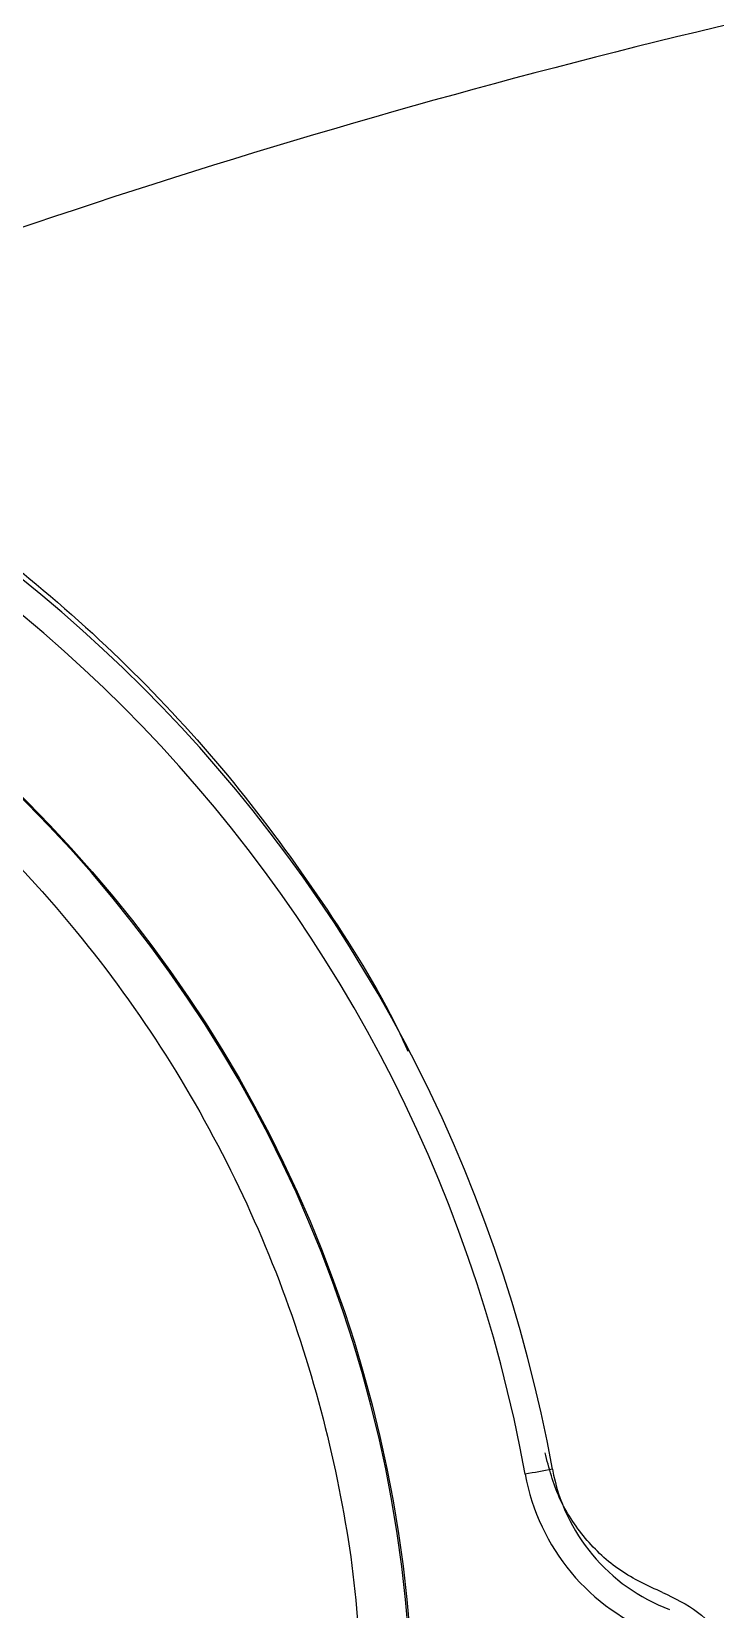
# Model space of a CAD drawing. Header units: millimetres. Extents: x 2384 to 4064, y 886 to 2074.
# Drawn here: x 3540.2 to 3577.1, y 1824.7 to 1910 of the extents above; entities that cross this region are included whole.
import ezdxf

# ---------------------------------------------------------------- set-up
doc = ezdxf.new("R2010")
doc.units = ezdxf.units.MM

msp = doc.modelspace()

# ---------------------------------------------------------------- linework, layer by layer
at = {"color": 7, "linetype": 'Continuous', "lineweight": 25}
msp.add_line((3542.421, 1878.011), (3542.426, 1878.016), dxfattribs=at)
msp.add_circle((3489.601, 1817.978), 71.202, dxfattribs=at)
for centre, radius, start, end in [((3673.739, 1504.81), 416.745, 101.22027, 111.15509), ((3489.598, 1817.975), 80, 10.30621, 79.69381), ((3489.601, 1817.978), 78.5, 10.30621, 79.69381), ((3489.603, 1817.981), 71.137, 270.00008, 179.99995), ((3489.608, 1817.986), 68.457, 90.00009, 359.99993), ((3610.234, 1595.448), 240.522, 100.03886, 100.39546), ((3578.149, 1834.08), 11.5, 190.30623, 249.41324), ((3578.146, 1834.077), 10, 190.30623, 249.41324)]:
    msp.add_arc(centre, radius, start, end, dxfattribs=at)
for points, knots in [([(3503.306, 1897.379), (3505.942, 1896.829), (3511.213, 1895.728), (3518.857, 1893.078), (3526.211, 1889.727), (3533.185, 1885.637), (3539.714, 1880.87), (3545.724, 1875.467), (3551.179, 1869.494), (3555.933, 1862.969), (3559.04, 1858.061), (3560.328, 1855.248), (3560.496, 1854.882)], [0, 0, 0, 0, 0.109293, 0.218586, 0.327879, 0.437172, 0.546465, 0.655758, 0.765051, 0.874344, 0.983637, 1, 1, 1, 1]), ([(3489.608, 1886.443), (3492.248, 1886.354), (3497.64, 1886.173), (3505.768, 1884.673), (3513.932, 1882.175), (3521.926, 1878.55), (3529.53, 1873.84), (3536.525, 1868.111), (3542.547, 1861.676), (3547.531, 1854.779), (3551.479, 1847.649), (3554.505, 1840.254), (3556.587, 1832.762), (3557.839, 1825.328), (3557.991, 1820.402), (3558.065, 1817.986)], [0, 0, 0, 0, 0.073675, 0.150434, 0.229885, 0.311524, 0.394751, 0.478886, 0.563205, 0.640041, 0.715869, 0.790184, 0.862545, 0.932581, 1, 1, 1, 1]), ([(3574.252, 1825.633), (3574.914, 1825.321), (3576.24, 1824.695), (3577.689, 1823.049), (3578.505, 1821.739), (3578.617, 1820.992), (3578.621, 1820.96)], [0, 0, 0, 0, 0.3285323, 0.6570646, 0.985597, 1, 1, 1, 1])]:
    msp.add_open_spline(points, degree=3, knots=knots, dxfattribs=at)
msp.add_open_spline([(3574.252, 1825.633), (3573.468, 1825.993), (3571.9, 1826.713), (3570.008, 1828.51), (3568.564, 1830.683), (3568.125, 1832.351), (3567.905, 1833.186)], degree=3, dxfattribs=at)

doc.saveas('drawing.dxf')
